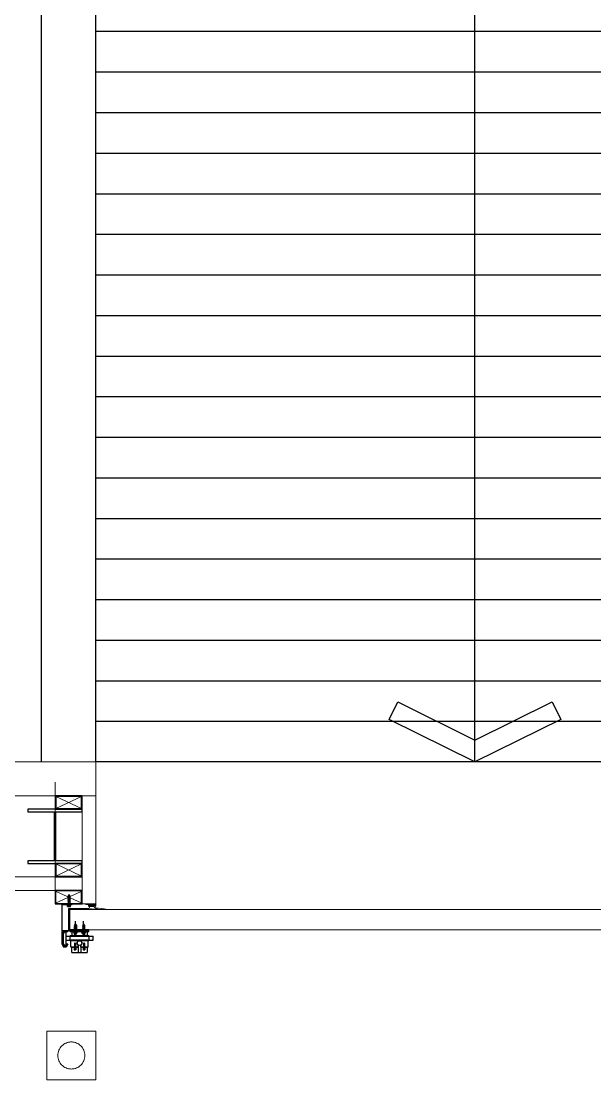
# Model space of a CAD drawing. Header units: millimetres. Extents: x 8456 to 190005487, y 619 to 455456909.
# Drawn here: x 203320 to 203646, y 158300 to 158902 of the extents above; entities that cross this region are included whole.
import ezdxf

# ---------------------------------------------------------------- set-up
doc = ezdxf.new("R2010")
doc.units = ezdxf.units.MM
doc.header["$LTSCALE"] = 400
doc.header["$MEASUREMENT"] = 0
for name, pattern in [('지하2층평면도$0$XR-평면도$0$CEN', [62, 60, -1, 0, -1]), ('지하2층평면도$0$XR-평면도$0$HID', [2, 1.1, -0.9]), ('지하2층평면도$0$XR-평면도$0$HIDDEN', [0.375, 0.25, -0.125])]:
    doc.linetypes.add(name, pattern=pattern)
doc.layers.get('0').update_dxf_attribs({"linetype": 'CONTINUOUS'})
for name, color, linetype in [('지하2층 평면도$0$CON', 2, 'CONTINUOUS'), ('지하2층 평면도$0$HATCH', 8, 'CONTINUOUS'), ('지하2층 평면도$0$k-계단', 4, 'CONTINUOUS')]:
    doc.layers.add(name, color=color, linetype=linetype)
for name, color, linetype, lineweight in [('지하2층평면도$0$0DOOR', 4, 'CONTINUOUS', 25), ('지하2층평면도$0$0FURN1', 8, '지하2층평면도$0$XR-평면도$0$HID', 18), ('지하2층평면도$0$0LINE', 1, '지하2층평면도$0$XR-평면도$0$CEN', 15), ('지하2층평면도$0$0OPEN', 1, '지하2층평면도$0$XR-평면도$0$HID', 15), ('지하2층평면도$0$0PANL', 6, 'CONTINUOUS', 20), ('지하2층평면도$0$0STL', 3, 'CONTINUOUS', 25)]:
    doc.layers.add(name, color=color, linetype=linetype, lineweight=lineweight)

# ---------------------------------------------------------------- blocks, each defined once
blk = doc.blocks.new('지하2층평면도$0$XR-평면도$0$COLDSEAL')
at = {"layer": '지하2층평면도$0$0DOOR'}
for points in [[(33005170.6, -18005063.9, 0.197399), (33005171.5, -18005066), (33005176.6, -18005071.2, 0.18871), (33005178.6, -18005072.1), (33005184.8, -18005072.4), (33005184.8, -18005071), (33005179.3, -18005070.7, -0.18871), (33005177.3, -18005069.8), (33005176, -18005068.3, -0.615818), (33005177.6, -18005065.2), (33005181.4, -18005065.2), (33005181.4, -18005062.2), (33005176.6, -18005062.2), (33005170.6, -18005062.2)], [(33005188.6, -18005058), (33005172.6, -18005058), (33005172.6, -18005059.7), (33005177.3, -18005059.7), (33005177.3, -18005062.2), (33005184.6, -18005062.2), (33005184.6, -18005059.7), (33005188.6, -18005059.7)], [(33005211.7, -18005072.6), (33005179.3, -18005070.7, -0.18343), (33005177.4, -18005069.8, 0.18343), (33005179.3, -18005070.7), (33005184.8, -18005071), (33005184.8, -18005072.4), (33005211.6, -18005073.6, 0.984406), (33005211.7, -18005072.6, -0.000575)], [(33005181.4, -18005065.2), (33005181.4, -18005062.2), (33005184.6, -18005062.2), (33005190.6, -18005062.2), (33005193.2, -18005065.9, 0.221798), (33005198.3, -18005068.9), (33005226.1, -18005071.5, -0.890519), (33005226, -18005072.5, -0.090217), (33005225.9, -18005072.4), (33005197.9, -18005071.5, -0.221798), (33005190.4, -18005067.7), (33005188.8, -18005065.7, 0.266432), (33005188, -18005065.2)]]:
    blk.add_hatch(color=8, dxfattribs=at).paths.add_polyline_path(points)
h = blk.add_hatch(color=8, dxfattribs=at)
edge = h.paths.add_edge_path()
edge.add_line((33005235.4, -18005071.6), (33005235.3, -18005073.2))
edge.add_line((33005235.3, -18005073.2), (33005197.1, -18005068.9))
edge.add_arc((33005197.3, -18005067.9), 1, 226.9147, 263.5326, ccw=False)
edge.add_line((33005196.6, -18005068.7), (33005193.8, -18005066))
edge.add_arc((33005194.4, -18005065.3), 1, 190.8667, 226.9147, ccw=False)
edge.add_line((33005193.5, -18005065.5), (33005192.4, -18005059.8))
edge.add_arc((33005191.4, -18005060), 1, 10.8667, 49.2164)
edge.add_arc((33005193.3, -18005057.7), 2, 311.4859, 229.2164, ccw=False)
edge.add_line((33005194.7, -18005059.2), (33005194.9, -18005061.4))
edge.add_line((33005194.9, -18005061.4), (33005196, -18005064.8))
edge.add_arc((33005197, -18005064.5), 1, 197.7167, 223.7852)
edge.add_line((33005196.2, -18005065.2), (33005198, -18005067))
edge.add_arc((33005198.7, -18005066.3), 1, 223.7852, 263.3102)
edge.add_line((33005198.6, -18005067.3), (33005235.4, -18005071.6))
at = {"layer": '지하2층평면도$0$0DOOR', "color": 8}
for p, q in [((33005160.4, -18005054.1), (33005196.9, -18005054.1)), ((33005160.4, -18005054.1), (33005160.4, -18005055.6)), ((33005170.4, -18005055.6), (33005160.4, -18005055.6)), ((33005170.4, -18005055.6), (33005170.4, -18005061.6)), ((33005176.9, -18005062.1), (33005170.9, -18005062.1)), ((33005189.9, -18005055.6), (33005171.9, -18005055.6)), ((33005171.9, -18005055.6), (33005171.9, -18005060.6)), ((33005176.9, -18005060.6), (33005171.9, -18005060.6)), ((33005174.9, -18005054.1), (33005196.9, -18005054.1)), ((33005176.9, -18005062.1), (33005176.9, -18005060.6)), ((33005184.9, -18005062.1), (33005184.9, -18005060.6)), ((33005189.9, -18005060.6), (33005184.9, -18005060.6)), ((33005191.8, -18005062.1), (33005184.9, -18005062.1)), ((33005189.9, -18005055.6), (33005189.9, -18005060.6)), ((33005189.9, -18005055.6), (33005189.9, -18005060.6)), ((33005191.8, -18005062.1), (33005191.8, -18005059.4)), ((33005194.9, -18005060.5), (33005194.9, -18005059.4)), ((33005194.9, -18005060.5), (33005194.9, -18005059.4)), ((33005195.3, -18005060.5), (33005194.9, -18005060.5)), ((33005195.3, -18005060.5), (33005194.9, -18005060.5)), ((33005195.3, -18005060.5), (33005195.3, -18005061.6)), ((33005196.9, -18005062.1), (33005195.8, -18005062.1)), ((33005196.9, -18005062.1), (33005196.9, -18005054.1))]:
    blk.add_line(p, q, dxfattribs=at)
for centre, radius, start, end in [((33005170.9, -18005061.6), 0.5, 180, 270), ((33005193.3, -18005057.7), 2.25, 313.5422, 226.4578), ((33005195.8, -18005061.6), 0.5, 180, 270), ((33005195.8, -18005061.6), 0.5, 180, 270)]:
    blk.add_arc(centre, radius, start, end, dxfattribs=at)
blk = doc.blocks.new('A$C2DB436D3')
at = {"layer": '지하2층 평면도$0$CON', "color": 8}
for p, q in [((16789.54, 21058.05, 2515.73), (16789.54, 23060.05, 2515.73)), ((16833.54, 21058.05, 2515.73), (16833.54, 23060.05, 2515.73))]:
    blk.add_line(p, q, dxfattribs=at)
at = {"layer": '지하2층 평면도$0$HATCH', "color": 8}
for p, q in [((16833.54, 21652.05, 2515.73), (17576.04, 21652.05, 2515.73)), ((16833.54, 21619.05, 2515.73), (17576.04, 21619.05, 2515.73)), ((16833.54, 21586.05, 2515.73), (17576.04, 21586.05, 2515.73)), ((16833.54, 21553.05, 2515.73), (17576.04, 21553.05, 2515.73)), ((16833.54, 21520.05, 2515.73), (17576.04, 21520.05, 2515.73)), ((16833.54, 21487.05, 2515.73), (17576.04, 21487.05, 2515.73)), ((16833.54, 21454.05, 2515.73), (17576.04, 21454.05, 2515.73)), ((16833.54, 21421.05, 2515.73), (17576.04, 21421.05, 2515.73)), ((16833.54, 21388.05, 2515.73), (17576.04, 21388.05, 2515.73)), ((16833.54, 21355.05, 2515.73), (17576.04, 21355.05, 2515.73)), ((16833.54, 21322.05, 2515.73), (17576.04, 21322.05, 2515.73)), ((16833.54, 21289.05, 2515.73), (17576.04, 21289.05, 2515.73)), ((16833.54, 21256.05, 2515.73), (17576.04, 21256.05, 2515.73)), ((16833.54, 21223.05, 2515.73), (17576.04, 21223.05, 2515.73)), ((16833.54, 21190.05, 2515.73), (17576.04, 21190.05, 2515.73)), ((16833.54, 21157.05, 2515.73), (17576.04, 21157.05, 2515.73)), ((16833.54, 21124.05, 2515.73), (17576.04, 21124.05, 2515.73)), ((16833.54, 21091.05, 2515.73), (17576.04, 21091.05, 2515.73)), ((17449.54, 21058.05, 2515.73), (16833.54, 21058.05, 2515.73))]:
    blk.add_line(p, q, dxfattribs=at)
at = {"layer": '지하2층 평면도$0$k-계단', "color": 8}
for p, q in [((17141.54, 21058.05, 2515.73), (17141.54, 23038.05, 2515.73)), ((17071.87, 21092.56, 2515.73), (17078.91, 21106.76, 2515.73)), ((17078.91, 21106.76, 2515.73), (17141.54, 21075.73, 2515.73)), ((17141.54, 21075.73, 2515.73), (17204.17, 21106.76, 2515.73)), ((17204.17, 21106.76, 2515.73), (17211.2, 21092.56, 2515.73)), ((17141.54, 21058.05, 2515.73), (17071.87, 21092.56, 2515.73)), ((17211.2, 21092.56, 2515.73), (17141.54, 21058.05, 2515.73))]:
    blk.add_line(p, q, dxfattribs=at)
at = {"layer": '지하2층평면도$0$0DOOR', "color": 8}
for p, q in [((16810.96, 20948.31, 2515.73), (16812.78, 20947.56, 2515.73)), ((16810.96, 20948.31, 2515.73), (16812.78, 20947.56, 2515.73)), ((16810.96, 20947.91, 2515.73), (16812.78, 20947.16, 2515.73)), ((16810.96, 20947.91, 2515.73), (16812.78, 20947.16, 2515.73)), ((16810.96, 20947.5, 2515.73), (16812.78, 20946.75, 2515.73)), ((16810.96, 20947.5, 2515.73), (16812.78, 20946.75, 2515.73)), ((16810.96, 20947.1, 2515.73), (16812.78, 20946.35, 2515.73)), ((16810.96, 20947.1, 2515.73), (16812.78, 20946.35, 2515.73)), ((16810.96, 20946.7, 2515.73), (16812.78, 20945.95, 2515.73)), ((16810.96, 20946.7, 2515.73), (16812.78, 20945.95, 2515.73)), ((16810.96, 20946.29, 2515.73), (16812.78, 20945.54, 2515.73)), ((16810.96, 20946.29, 2515.73), (16812.78, 20945.54, 2515.73)), ((16810.96, 20945.89, 2515.73), (16812.78, 20945.14, 2515.73)), ((16810.96, 20945.89, 2515.73), (16812.78, 20945.14, 2515.73)), ((16810.96, 20945.49, 2515.73), (16812.78, 20944.74, 2515.73)), ((16810.96, 20945.49, 2515.73), (16812.78, 20944.74, 2515.73)), ((16810.96, 20945.08, 2515.73), (16812.78, 20944.33, 2515.73)), ((16810.96, 20945.08, 2515.73), (16812.78, 20944.33, 2515.73)), ((16810.96, 20944.68, 2515.73), (16812.26, 20944.15, 2515.73)), ((16811.18, 20949.07, 2515.73), (16811.18, 20948.31, 2515.73)), ((16811.18, 20948.13, 2515.73), (16811.18, 20947.91, 2515.73)), ((16811.18, 20947.73, 2515.73), (16811.18, 20947.5, 2515.73)), ((16811.18, 20947.33, 2515.73), (16811.18, 20947.1, 2515.73)), ((16811.18, 20946.92, 2515.73), (16811.18, 20946.7, 2515.73)), ((16811.18, 20946.52, 2515.73), (16811.18, 20946.29, 2515.73)), ((16811.18, 20946.12, 2515.73), (16811.18, 20945.89, 2515.73)), ((16811.18, 20945.71, 2515.73), (16811.18, 20945.49, 2515.73)), ((16811.18, 20945.31, 2515.73), (16811.18, 20945.08, 2515.73)), ((16811.18, 20944.91, 2515.73), (16811.18, 20944.68, 2515.73)), ((16811.18, 20944.5, 2515.73), (16811.18, 20942.55, 2515.73)), ((16812.12, 20948.23, 2515.73), (16812.78, 20947.96, 2515.73)), ((16812.12, 20948.23, 2515.73), (16812.78, 20947.96, 2515.73)), ((16812.56, 20949.07, 2515.73), (16812.56, 20948.14, 2515.73)), ((16812.56, 20947.96, 2515.73), (16812.56, 20947.74, 2515.73)), ((16812.56, 20947.56, 2515.73), (16812.56, 20947.33, 2515.73)), ((16812.56, 20947.16, 2515.73), (16812.56, 20946.93, 2515.73)), ((16812.56, 20946.75, 2515.73), (16812.56, 20946.53, 2515.73)), ((16812.56, 20946.35, 2515.73), (16812.56, 20946.12, 2515.73)), ((16812.56, 20945.95, 2515.73), (16812.56, 20945.72, 2515.73)), ((16812.56, 20945.54, 2515.73), (16812.56, 20945.32, 2515.73)), ((16812.56, 20945.14, 2515.73), (16812.56, 20944.91, 2515.73)), ((16812.56, 20944.74, 2515.73), (16812.56, 20944.51, 2515.73)), ((16812.56, 20944.33, 2515.73), (16812.56, 20942.55, 2515.73)), ((16810.71, 20941.36, 2515.73), (16813.02, 20941.36, 2515.73)), ((16810.71, 20940.55, 2515.73), (16810.71, 20941.36, 2515.73)), ((16810.97, 20940.44, 2515.73), (16812.76, 20940.44, 2515.73)), ((16811.27, 20940.55, 2515.73), (16811.27, 20941.36, 2515.73)), ((16812.47, 20940.55, 2515.73), (16812.47, 20941.36, 2515.73)), ((16812.55, 20921.43, 2515.73), (16812.55, 20938.15, 2515.73)), ((16813.02, 20940.55, 2515.73), (16813.02, 20941.36, 2515.73)), ((16816.45, 20925.14, 2515.73), (16816.45, 20924.21, 2515.73)), ((16817.14, 20917.36, 2515.73), (16817.14, 20928.44, 2515.73)), ((16817.83, 20925.14, 2515.73), (16817.83, 20924.38, 2515.73)), ((16823.05, 20925.14, 2515.73), (16823.05, 20924.21, 2515.73)), ((16823.74, 20917.36, 2515.73), (16823.74, 20928.44, 2515.73)), ((16824.43, 20925.14, 2515.73), (16824.43, 20924.38, 2515.73)), ((16807.49, 20909.73, 2515.73), (16807.49, 20918.9, 2515.73)), ((16809.69, 20909.73, 2515.73), (16809.69, 20918.9, 2515.73)), ((16809.69, 20916.48, 2515.73), (16812.67, 20916.48, 2515.73)), ((16812.69, 20920.73, 2515.73), (16828.09, 20920.73, 2515.73)), ((16812.69, 20920.22, 2515.73), (16812.69, 20920.73, 2515.73)), ((16812.69, 20920.22, 2515.73), (16828.09, 20920.22, 2515.73)), ((16812.69, 20916.92, 2515.73), (16828.09, 20916.92, 2515.73)), ((16814.07, 20920.22, 2515.73), (16814.07, 20916.92, 2515.73)), ((16815.98, 20918.57, 2515.73), (16815.98, 20919.39, 2515.73)), ((16818.29, 20919.39, 2515.73), (16815.98, 20919.39, 2515.73)), ((16818.05, 20924.38, 2515.73), (16816.23, 20923.63, 2515.73)), ((16818.05, 20924.38, 2515.73), (16816.23, 20923.63, 2515.73)), ((16816.89, 20924.3, 2515.73), (16816.23, 20924.03, 2515.73)), ((16816.89, 20924.3, 2515.73), (16816.23, 20924.03, 2515.73)), ((16818.05, 20923.98, 2515.73), (16816.23, 20923.22, 2515.73)), ((16818.05, 20923.98, 2515.73), (16816.23, 20923.22, 2515.73)), ((16818.05, 20923.57, 2515.73), (16816.23, 20922.82, 2515.73)), ((16818.05, 20923.57, 2515.73), (16816.23, 20922.82, 2515.73)), ((16818.05, 20923.17, 2515.73), (16816.23, 20922.42, 2515.73)), ((16818.05, 20923.17, 2515.73), (16816.23, 20922.42, 2515.73)), ((16818.05, 20922.77, 2515.73), (16816.23, 20922.01, 2515.73)), ((16818.05, 20922.77, 2515.73), (16816.23, 20922.01, 2515.73)), ((16818.05, 20922.36, 2515.73), (16816.23, 20921.61, 2515.73)), ((16818.05, 20922.36, 2515.73), (16816.23, 20921.61, 2515.73)), ((16818.05, 20921.96, 2515.73), (16816.23, 20921.21, 2515.73)), ((16818.05, 20921.96, 2515.73), (16816.23, 20921.21, 2515.73)), ((16818.05, 20921.56, 2515.73), (16816.23, 20920.8, 2515.73)), ((16818.05, 20921.56, 2515.73), (16816.23, 20920.8, 2515.73)), ((16818.05, 20921.15, 2515.73), (16816.23, 20920.4, 2515.73)), ((16818.05, 20921.15, 2515.73), (16816.23, 20920.4, 2515.73)), ((16818.03, 20918.46, 2515.73), (16816.24, 20918.46, 2515.73)), ((16816.45, 20924.03, 2515.73), (16816.45, 20923.8, 2515.73)), ((16816.45, 20923.63, 2515.73), (16816.45, 20923.4, 2515.73)), ((16816.45, 20923.22, 2515.73), (16816.45, 20923, 2515.73)), ((16816.45, 20922.82, 2515.73), (16816.45, 20922.59, 2515.73)), ((16816.45, 20922.42, 2515.73), (16816.45, 20922.19, 2515.73)), ((16816.45, 20922.01, 2515.73), (16816.45, 20921.79, 2515.73)), ((16816.45, 20921.61, 2515.73), (16816.45, 20921.39, 2515.73)), ((16816.45, 20921.21, 2515.73), (16816.45, 20920.98, 2515.73)), ((16816.45, 20920.8, 2515.73), (16816.45, 20920.58, 2515.73)), ((16816.45, 20920.4, 2515.73), (16816.45, 20920.22, 2515.73)), ((16816.54, 20918.57, 2515.73), (16816.54, 20919.39, 2515.73)), ((16818.05, 20920.75, 2515.73), (16816.75, 20920.22, 2515.73)), ((16817.74, 20918.57, 2515.73), (16817.74, 20919.39, 2515.73)), ((16817.83, 20924.2, 2515.73), (16817.83, 20923.98, 2515.73)), ((16817.83, 20923.8, 2515.73), (16817.83, 20923.57, 2515.73)), ((16817.83, 20923.4, 2515.73), (16817.83, 20923.17, 2515.73)), ((16817.83, 20922.99, 2515.73), (16817.83, 20922.77, 2515.73)), ((16817.83, 20922.59, 2515.73), (16817.83, 20922.36, 2515.73)), ((16817.83, 20922.19, 2515.73), (16817.83, 20921.96, 2515.73)), ((16817.83, 20921.78, 2515.73), (16817.83, 20921.56, 2515.73)), ((16817.83, 20921.38, 2515.73), (16817.83, 20921.15, 2515.73)), ((16817.83, 20920.98, 2515.73), (16817.83, 20920.75, 2515.73)), ((16817.83, 20920.57, 2515.73), (16817.83, 20920.22, 2515.73)), ((16818.29, 20918.57, 2515.73), (16818.29, 20919.39, 2515.73)), ((16822.58, 20918.57, 2515.73), (16822.58, 20919.39, 2515.73)), ((16824.89, 20919.39, 2515.73), (16822.58, 20919.39, 2515.73)), ((16824.65, 20924.38, 2515.73), (16822.83, 20923.63, 2515.73)), ((16824.65, 20924.38, 2515.73), (16822.83, 20923.63, 2515.73)), ((16823.49, 20924.3, 2515.73), (16822.83, 20924.03, 2515.73)), ((16823.49, 20924.3, 2515.73), (16822.83, 20924.03, 2515.73)), ((16824.65, 20923.98, 2515.73), (16822.83, 20923.22, 2515.73)), ((16824.65, 20923.98, 2515.73), (16822.83, 20923.22, 2515.73)), ((16824.65, 20923.57, 2515.73), (16822.83, 20922.82, 2515.73)), ((16824.65, 20923.57, 2515.73), (16822.83, 20922.82, 2515.73)), ((16824.65, 20923.17, 2515.73), (16822.83, 20922.42, 2515.73)), ((16824.65, 20923.17, 2515.73), (16822.83, 20922.42, 2515.73)), ((16824.65, 20922.77, 2515.73), (16822.83, 20922.01, 2515.73)), ((16824.65, 20922.77, 2515.73), (16822.83, 20922.01, 2515.73)), ((16824.65, 20922.36, 2515.73), (16822.83, 20921.61, 2515.73)), ((16824.65, 20922.36, 2515.73), (16822.83, 20921.61, 2515.73)), ((16824.65, 20921.96, 2515.73), (16822.83, 20921.21, 2515.73)), ((16824.65, 20921.96, 2515.73), (16822.83, 20921.21, 2515.73)), ((16824.65, 20921.56, 2515.73), (16822.83, 20920.8, 2515.73)), ((16824.65, 20921.56, 2515.73), (16822.83, 20920.8, 2515.73)), ((16824.65, 20921.15, 2515.73), (16822.83, 20920.4, 2515.73)), ((16824.65, 20921.15, 2515.73), (16822.83, 20920.4, 2515.73)), ((16824.63, 20918.46, 2515.73), (16822.84, 20918.46, 2515.73)), ((16823.05, 20924.03, 2515.73), (16823.05, 20923.8, 2515.73)), ((16823.05, 20923.63, 2515.73), (16823.05, 20923.4, 2515.73)), ((16823.05, 20923.22, 2515.73), (16823.05, 20923, 2515.73)), ((16823.05, 20922.82, 2515.73), (16823.05, 20922.59, 2515.73)), ((16823.05, 20922.42, 2515.73), (16823.05, 20922.19, 2515.73)), ((16823.05, 20922.01, 2515.73), (16823.05, 20921.79, 2515.73)), ((16823.05, 20921.61, 2515.73), (16823.05, 20921.39, 2515.73)), ((16823.05, 20921.21, 2515.73), (16823.05, 20920.98, 2515.73)), ((16823.05, 20920.8, 2515.73), (16823.05, 20920.58, 2515.73)), ((16823.05, 20920.4, 2515.73), (16823.05, 20920.22, 2515.73)), ((16823.14, 20918.57, 2515.73), (16823.14, 20919.39, 2515.73)), ((16824.65, 20920.75, 2515.73), (16823.35, 20920.22, 2515.73)), ((16824.34, 20918.57, 2515.73), (16824.34, 20919.39, 2515.73)), ((16824.43, 20924.2, 2515.73), (16824.43, 20923.98, 2515.73)), ((16824.43, 20923.8, 2515.73), (16824.43, 20923.57, 2515.73)), ((16824.43, 20923.4, 2515.73), (16824.43, 20923.17, 2515.73)), ((16824.43, 20922.99, 2515.73), (16824.43, 20922.77, 2515.73)), ((16824.43, 20922.59, 2515.73), (16824.43, 20922.36, 2515.73)), ((16824.43, 20922.19, 2515.73), (16824.43, 20921.96, 2515.73)), ((16824.43, 20921.78, 2515.73), (16824.43, 20921.56, 2515.73)), ((16824.43, 20921.38, 2515.73), (16824.43, 20921.15, 2515.73)), ((16824.43, 20920.98, 2515.73), (16824.43, 20920.75, 2515.73)), ((16824.43, 20920.57, 2515.73), (16824.43, 20920.22, 2515.73)), ((16824.89, 20918.57, 2515.73), (16824.89, 20919.39, 2515.73)), ((16826.72, 20920.22, 2515.73), (16826.72, 20916.92, 2515.73)), ((16828.09, 20920.22, 2515.73), (16828.09, 20920.73, 2515.73)), ((16828.12, 20916.48, 2515.73), (16831.54, 20916.48, 2515.73)), ((16831.54, 20913.18, 2515.73), (16831.54, 20916.48, 2515.73)), ((16809.69, 20913.18, 2515.73), (16812.67, 20913.18, 2515.73)), ((16812.69, 20912.85, 2515.73), (16828.09, 20912.85, 2515.73)), ((16813.41, 20907.68, 2515.73), (16813.41, 20912.54, 2515.73)), ((16813.41, 20907.68, 2515.73), (16816.26, 20907.68, 2515.73)), ((16813.41, 20907.68, 2515.73), (16813.51, 20907.46, 2515.73)), ((16815.04, 20912.85, 2515.73), (16813.58, 20912.75, 2515.73)), ((16814.07, 20912.83, 2515.73), (16814.07, 20912.85, 2515.73)), ((16816.21, 20910.32, 2515.73), (16816.21, 20907.46, 2515.73)), ((16816.26, 20910.32, 2515.73), (16816.26, 20907.46, 2515.73)), ((16817.05, 20910.32, 2515.73), (16817.05, 20907.46, 2515.73)), ((16817.05, 20907.68, 2515.73), (16819.18, 20907.68, 2515.73)), ((16817.09, 20910.32, 2515.73), (16817.09, 20907.46, 2515.73)), ((16819.18, 20907.46, 2515.73), (16819.18, 20909.19, 2515.73)), ((16819.29, 20909.12, 2515.73), (16819.29, 20903.35, 2515.73)), ((16821.49, 20909.12, 2515.73), (16821.49, 20903.35, 2515.73)), ((16821.6, 20907.46, 2515.73), (16821.6, 20909.19, 2515.73)), ((16821.6, 20907.68, 2515.73), (16823.74, 20907.68, 2515.73)), ((16823.69, 20910.32, 2515.73), (16823.69, 20907.46, 2515.73)), ((16823.74, 20910.32, 2515.73), (16823.74, 20907.46, 2515.73)), ((16824.53, 20910.32, 2515.73), (16824.53, 20907.46, 2515.73)), ((16824.53, 20907.68, 2515.73), (16827.38, 20907.68, 2515.73)), ((16824.57, 20910.32, 2515.73), (16824.57, 20907.46, 2515.73)), ((16825.75, 20912.85, 2515.73), (16827.21, 20912.75, 2515.73)), ((16826.72, 20912.83, 2515.73), (16826.72, 20912.85, 2515.73)), ((16827.38, 20907.68, 2515.73), (16827.28, 20907.46, 2515.73)), ((16827.38, 20907.68, 2515.73), (16827.38, 20912.54, 2515.73)), ((16828.11, 20913.18, 2515.73), (16831.54, 20913.18, 2515.73)), ((16813.51, 20907.46, 2515.73), (16816.26, 20907.46, 2515.73)), ((16814.07, 20903.13, 2515.73), (16814.07, 20907.46, 2515.73)), ((16814.07, 20903.13, 2515.73), (16826.72, 20903.13, 2515.73)), ((16817.05, 20907.46, 2515.73), (16819.18, 20907.46, 2515.73)), ((16819.51, 20903.13, 2515.73), (16821.27, 20903.13, 2515.73)), ((16821.6, 20907.46, 2515.73), (16823.74, 20907.46, 2515.73)), ((16824.53, 20907.46, 2515.73), (16827.28, 20907.46, 2515.73)), ((16826.72, 20907.46, 2515.73), (16826.72, 20903.13, 2515.73))]:
    blk.add_line(p, q, dxfattribs=at)
at = {"layer": '지하2층평면도$0$0DOOR', "color": 8, "lineweight": 0}
for p, q in [((17470.53, 20938.15, 2515.73), (16812.55, 20938.15, 2515.73)), ((16812.55, 20921.43, 2515.73), (17470.53, 20921.43, 2515.73))]:
    blk.add_line(p, q, dxfattribs=at)
at = {"layer": '지하2층평면도$0$0DOOR', "color": 8, "linetype": '지하2층평면도$0$XR-평면도$0$HIDDEN'}
for p, q in [((16812.67, 20916.48, 2515.73), (16828.09, 20916.48, 2515.73)), ((16812.67, 20913.18, 2515.73), (16828.11, 20913.18, 2515.73))]:
    blk.add_line(p, q, dxfattribs=at)
at = {"layer": '지하2층평면도$0$0DOOR', "color": 8, "linetype": '지하2층평면도$0$XR-평면도$0$HID'}
for p, q in [((16812.69, 20916.48, 2515.73), (16828.12, 20916.48, 2515.73)), ((16817.31, 20917.58, 2515.73), (16815.99, 20917.58, 2515.73)), ((16815.99, 20917.58, 2515.73), (16815.99, 20916.92, 2515.73)), ((16817.26, 20917.53, 2515.73), (16816.05, 20917.53, 2515.73)), ((16816.05, 20917.53, 2515.73), (16816.05, 20916.92, 2515.73)), ((16817.26, 20917.53, 2515.73), (16817.26, 20916.92, 2515.73)), ((16817.31, 20917.58, 2515.73), (16817.31, 20916.92, 2515.73)), ((16824.79, 20917.58, 2515.73), (16823.47, 20917.58, 2515.73)), ((16823.47, 20917.58, 2515.73), (16823.47, 20916.92, 2515.73)), ((16824.74, 20917.53, 2515.73), (16823.53, 20917.53, 2515.73)), ((16823.53, 20917.53, 2515.73), (16823.53, 20916.92, 2515.73)), ((16824.74, 20917.53, 2515.73), (16824.74, 20916.92, 2515.73)), ((16824.79, 20917.58, 2515.73), (16824.79, 20916.92, 2515.73)), ((16812.69, 20913.29, 2515.73), (16828.12, 20913.29, 2515.73)), ((16815.99, 20907.46, 2515.73), (16815.99, 20905.33, 2515.73)), ((16817.31, 20905.33, 2515.73), (16815.99, 20905.33, 2515.73)), ((16816.05, 20907.46, 2515.73), (16816.05, 20905.38, 2515.73)), ((16816.05, 20905.38, 2515.73), (16817.26, 20905.38, 2515.73)), ((16817.26, 20907.46, 2515.73), (16817.26, 20905.38, 2515.73)), ((16817.31, 20907.46, 2515.73), (16817.31, 20905.33, 2515.73)), ((16823.47, 20907.46, 2515.73), (16823.47, 20905.33, 2515.73)), ((16824.79, 20905.33, 2515.73), (16823.47, 20905.33, 2515.73)), ((16823.53, 20907.46, 2515.73), (16823.53, 20905.38, 2515.73)), ((16823.53, 20905.38, 2515.73), (16824.74, 20905.38, 2515.73)), ((16824.74, 20907.46, 2515.73), (16824.74, 20905.38, 2515.73)), ((16824.79, 20907.46, 2515.73), (16824.79, 20905.33, 2515.73))]:
    blk.add_line(p, q, dxfattribs=at)
at = {"layer": '지하2층평면도$0$0DOOR', "color": 8, "elevation": 2515.73}
for points in [[(16813.85, 20942.02), (16809.89, 20942.02), (16809.89, 20942.2), (16813.85, 20942.2)], [(16812.78, 20947.56), (16812.56, 20947.74), (16811.18, 20948.31), (16810.96, 20948.31), (16811.18, 20948.13), (16812.56, 20947.56)], [(16812.78, 20947.16), (16812.56, 20947.33), (16811.18, 20947.91), (16810.96, 20947.91), (16811.18, 20947.73), (16812.56, 20947.16)], [(16812.78, 20946.75), (16812.56, 20946.93), (16811.18, 20947.5), (16810.96, 20947.5), (16811.18, 20947.33), (16812.56, 20946.75)], [(16812.78, 20946.35), (16812.56, 20946.53), (16811.18, 20947.1), (16810.96, 20947.1), (16811.18, 20946.92), (16812.56, 20946.35)], [(16812.78, 20945.95), (16812.56, 20946.12), (16811.18, 20946.7), (16810.96, 20946.7), (16811.18, 20946.52), (16812.56, 20945.95)], [(16812.78, 20945.54), (16812.56, 20945.72), (16811.18, 20946.29), (16810.96, 20946.29), (16811.18, 20946.12), (16812.56, 20945.54)], [(16812.78, 20945.14), (16812.56, 20945.32), (16811.18, 20945.89), (16810.96, 20945.89), (16811.18, 20945.71), (16812.56, 20945.14)], [(16812.78, 20944.74), (16812.56, 20944.91), (16811.18, 20945.49), (16810.96, 20945.49), (16811.18, 20945.31), (16812.56, 20944.74)], [(16812.78, 20944.33), (16812.56, 20944.51), (16811.18, 20945.08), (16810.96, 20945.08), (16811.18, 20944.91), (16812.56, 20944.33)], [(16812.78, 20947.96), (16812.56, 20948.14), (16812.34, 20948.23), (16812.12, 20948.23), (16812.34, 20948.06), (16812.56, 20947.96)], [(16812.82, 20941.36), (16810.92, 20941.36), (16809.89, 20942.02), (16813.85, 20942.02)], [(16815.16, 20920.05), (16819.12, 20920.05), (16819.12, 20920.22), (16815.16, 20920.22)], [(16816.19, 20919.39), (16818.08, 20919.39), (16819.12, 20920.05), (16815.16, 20920.05)], [(16816.23, 20923.63), (16816.45, 20923.8), (16817.83, 20924.38), (16818.05, 20924.38), (16817.83, 20924.2), (16816.45, 20923.63)], [(16816.23, 20924.03), (16816.45, 20924.21), (16816.67, 20924.3), (16816.89, 20924.3), (16816.67, 20924.13), (16816.45, 20924.03)], [(16816.23, 20923.22), (16816.45, 20923.4), (16817.83, 20923.98), (16818.05, 20923.98), (16817.83, 20923.8), (16816.45, 20923.22)], [(16816.23, 20922.82), (16816.45, 20923), (16817.83, 20923.57), (16818.05, 20923.57), (16817.83, 20923.4), (16816.45, 20922.82)], [(16816.23, 20922.42), (16816.45, 20922.59), (16817.83, 20923.17), (16818.05, 20923.17), (16817.83, 20922.99), (16816.45, 20922.42)], [(16816.23, 20922.01), (16816.45, 20922.19), (16817.83, 20922.77), (16818.05, 20922.77), (16817.83, 20922.59), (16816.45, 20922.01)], [(16816.23, 20921.61), (16816.45, 20921.79), (16817.83, 20922.36), (16818.05, 20922.36), (16817.83, 20922.19), (16816.45, 20921.61)], [(16816.23, 20921.21), (16816.45, 20921.39), (16817.83, 20921.96), (16818.05, 20921.96), (16817.83, 20921.78), (16816.45, 20921.21)], [(16816.23, 20920.8), (16816.45, 20920.98), (16817.83, 20921.56), (16818.05, 20921.56), (16817.83, 20921.38), (16816.45, 20920.8)], [(16816.23, 20920.4), (16816.45, 20920.58), (16817.83, 20921.15), (16818.05, 20921.15), (16817.83, 20920.98), (16816.45, 20920.4)], [(16821.76, 20920.05), (16825.72, 20920.05), (16825.72, 20920.22), (16821.76, 20920.22)], [(16822.79, 20919.39), (16824.68, 20919.39), (16825.72, 20920.05), (16821.76, 20920.05)], [(16822.83, 20923.63), (16823.05, 20923.8), (16824.43, 20924.38), (16824.65, 20924.38), (16824.43, 20924.2), (16823.05, 20923.63)], [(16822.83, 20924.03), (16823.05, 20924.21), (16823.27, 20924.3), (16823.49, 20924.3), (16823.27, 20924.13), (16823.05, 20924.03)], [(16822.83, 20923.22), (16823.05, 20923.4), (16824.43, 20923.98), (16824.65, 20923.98), (16824.43, 20923.8), (16823.05, 20923.22)], [(16822.83, 20922.82), (16823.05, 20923), (16824.43, 20923.57), (16824.65, 20923.57), (16824.43, 20923.4), (16823.05, 20922.82)], [(16822.83, 20922.42), (16823.05, 20922.59), (16824.43, 20923.17), (16824.65, 20923.17), (16824.43, 20922.99), (16823.05, 20922.42)], [(16822.83, 20922.01), (16823.05, 20922.19), (16824.43, 20922.77), (16824.65, 20922.77), (16824.43, 20922.59), (16823.05, 20922.01)], [(16822.83, 20921.61), (16823.05, 20921.79), (16824.43, 20922.36), (16824.65, 20922.36), (16824.43, 20922.19), (16823.05, 20921.61)], [(16822.83, 20921.21), (16823.05, 20921.39), (16824.43, 20921.96), (16824.65, 20921.96), (16824.43, 20921.78), (16823.05, 20921.21)], [(16822.83, 20920.8), (16823.05, 20920.98), (16824.43, 20921.56), (16824.65, 20921.56), (16824.43, 20921.38), (16823.05, 20920.8)], [(16822.83, 20920.4), (16823.05, 20920.58), (16824.43, 20921.15), (16824.65, 20921.15), (16824.43, 20920.98), (16823.05, 20920.4)]]:
    blk.add_lwpolyline(points, close=True, dxfattribs=at)
for points in [[(16811.18, 20948.4), (16810.96, 20948.31), (16811.18, 20948.49)], [(16811.18, 20948.4), (16810.96, 20948.31), (16811.18, 20948.49)], [(16811.18, 20948), (16810.96, 20947.91), (16811.18, 20948.08)], [(16811.18, 20948), (16810.96, 20947.91), (16811.18, 20948.08)], [(16811.18, 20947.59), (16810.96, 20947.5), (16811.18, 20947.68)], [(16811.18, 20947.59), (16810.96, 20947.5), (16811.18, 20947.68)], [(16811.18, 20947.19), (16810.96, 20947.1), (16811.18, 20947.28)], [(16811.18, 20947.19), (16810.96, 20947.1), (16811.18, 20947.28)], [(16811.18, 20946.79), (16810.96, 20946.7), (16811.18, 20946.87)], [(16811.18, 20946.79), (16810.96, 20946.7), (16811.18, 20946.87)], [(16811.18, 20946.38), (16810.96, 20946.29), (16811.18, 20946.47)], [(16811.18, 20946.38), (16810.96, 20946.29), (16811.18, 20946.47)], [(16811.18, 20945.98), (16810.96, 20945.89), (16811.18, 20946.07)], [(16811.18, 20945.98), (16810.96, 20945.89), (16811.18, 20946.07)], [(16811.18, 20945.58), (16810.96, 20945.49), (16811.18, 20945.66)], [(16811.18, 20945.58), (16810.96, 20945.49), (16811.18, 20945.66)], [(16811.18, 20945.17), (16810.96, 20945.08), (16811.18, 20945.26)], [(16811.18, 20945.17), (16810.96, 20945.08), (16811.18, 20945.26)], [(16811.18, 20944.77), (16810.96, 20944.68), (16811.18, 20944.86)], [(16812.45, 20944.15), (16811.18, 20944.68), (16810.96, 20944.68), (16811.18, 20944.5), (16812.02, 20944.15)], [(16811.18, 20948.63), (16812.12, 20948.23), (16812.56, 20948.49), (16812.03, 20949.04), (16811.87, 20950.13)], [(16812.56, 20949.07), (16811.87, 20950.13), (16811.18, 20949.07)], [(16812.56, 20947.87), (16812.78, 20947.96), (16812.56, 20947.79)], [(16812.56, 20947.47), (16812.78, 20947.56), (16812.56, 20947.38)], [(16812.56, 20947.07), (16812.78, 20947.16), (16812.56, 20946.98)], [(16812.56, 20946.66), (16812.78, 20946.75), (16812.56, 20946.58)], [(16812.56, 20946.26), (16812.78, 20946.35), (16812.56, 20946.17)], [(16812.56, 20945.86), (16812.78, 20945.95), (16812.56, 20945.77)], [(16812.56, 20945.45), (16812.78, 20945.54), (16812.56, 20945.37)], [(16812.56, 20945.05), (16812.78, 20945.14), (16812.56, 20944.96)], [(16812.56, 20944.65), (16812.78, 20944.74), (16812.56, 20944.56)], [(16812.56, 20944.24), (16812.78, 20944.33), (16812.56, 20944.16)], [(16816.45, 20925.14), (16817.14, 20926.2), (16817.83, 20925.14)], [(16817.83, 20924.69), (16816.89, 20924.3), (16816.45, 20924.56), (16816.98, 20925.11), (16817.14, 20926.2)], [(16823.05, 20925.14), (16823.74, 20926.2), (16824.43, 20925.14)], [(16824.43, 20924.69), (16823.49, 20924.3), (16823.05, 20924.56), (16823.58, 20925.11), (16823.74, 20926.2)], [(16816.45, 20923.94), (16816.23, 20924.03), (16816.45, 20923.85)], [(16816.45, 20923.54), (16816.23, 20923.63), (16816.45, 20923.45)], [(16816.45, 20923.14), (16816.23, 20923.22), (16816.45, 20923.05)], [(16816.45, 20922.73), (16816.23, 20922.82), (16816.45, 20922.64)], [(16816.45, 20922.33), (16816.23, 20922.42), (16816.45, 20922.24)], [(16816.45, 20921.93), (16816.23, 20922.01), (16816.45, 20921.84)], [(16816.45, 20921.52), (16816.23, 20921.61), (16816.45, 20921.43)], [(16816.45, 20921.12), (16816.23, 20921.21), (16816.45, 20921.03)], [(16816.45, 20920.72), (16816.23, 20920.8), (16816.45, 20920.63)], [(16816.45, 20920.31), (16816.23, 20920.4), (16816.45, 20920.22)], [(16816.56, 20920.22), (16817.83, 20920.75), (16818.05, 20920.75), (16817.83, 20920.57), (16816.98, 20920.22)], [(16817.83, 20924.47), (16818.05, 20924.38), (16817.83, 20924.56)], [(16817.83, 20924.47), (16818.05, 20924.38), (16817.83, 20924.56)], [(16817.83, 20924.06), (16818.05, 20923.98), (16817.83, 20924.15)], [(16817.83, 20924.06), (16818.05, 20923.98), (16817.83, 20924.15)], [(16817.83, 20923.66), (16818.05, 20923.57), (16817.83, 20923.75)], [(16817.83, 20923.66), (16818.05, 20923.57), (16817.83, 20923.75)], [(16817.83, 20923.26), (16818.05, 20923.17), (16817.83, 20923.35)], [(16817.83, 20923.26), (16818.05, 20923.17), (16817.83, 20923.35)], [(16817.83, 20922.85), (16818.05, 20922.77), (16817.83, 20922.94)], [(16817.83, 20922.85), (16818.05, 20922.77), (16817.83, 20922.94)], [(16817.83, 20922.45), (16818.05, 20922.36), (16817.83, 20922.54)], [(16817.83, 20922.45), (16818.05, 20922.36), (16817.83, 20922.54)], [(16817.83, 20922.05), (16818.05, 20921.96), (16817.83, 20922.14)], [(16817.83, 20922.05), (16818.05, 20921.96), (16817.83, 20922.14)], [(16817.83, 20921.65), (16818.05, 20921.56), (16817.83, 20921.73)], [(16817.83, 20921.65), (16818.05, 20921.56), (16817.83, 20921.73)], [(16817.83, 20921.24), (16818.05, 20921.15), (16817.83, 20921.33)], [(16817.83, 20921.24), (16818.05, 20921.15), (16817.83, 20921.33)], [(16817.83, 20920.84), (16818.05, 20920.75), (16817.83, 20920.93)], [(16823.05, 20923.94), (16822.83, 20924.03), (16823.05, 20923.85)], [(16823.05, 20923.54), (16822.83, 20923.63), (16823.05, 20923.45)], [(16823.05, 20923.14), (16822.83, 20923.22), (16823.05, 20923.05)], [(16823.05, 20922.73), (16822.83, 20922.82), (16823.05, 20922.64)], [(16823.05, 20922.33), (16822.83, 20922.42), (16823.05, 20922.24)], [(16823.05, 20921.93), (16822.83, 20922.01), (16823.05, 20921.84)], [(16823.05, 20921.52), (16822.83, 20921.61), (16823.05, 20921.43)], [(16823.05, 20921.12), (16822.83, 20921.21), (16823.05, 20921.03)], [(16823.05, 20920.72), (16822.83, 20920.8), (16823.05, 20920.63)], [(16823.05, 20920.31), (16822.83, 20920.4), (16823.05, 20920.22)], [(16823.16, 20920.22), (16824.43, 20920.75), (16824.65, 20920.75), (16824.43, 20920.57), (16823.58, 20920.22)], [(16824.43, 20924.47), (16824.65, 20924.38), (16824.43, 20924.56)], [(16824.43, 20924.47), (16824.65, 20924.38), (16824.43, 20924.56)], [(16824.43, 20924.06), (16824.65, 20923.98), (16824.43, 20924.15)], [(16824.43, 20924.06), (16824.65, 20923.98), (16824.43, 20924.15)], [(16824.43, 20923.66), (16824.65, 20923.57), (16824.43, 20923.75)], [(16824.43, 20923.66), (16824.65, 20923.57), (16824.43, 20923.75)], [(16824.43, 20923.26), (16824.65, 20923.17), (16824.43, 20923.35)], [(16824.43, 20923.26), (16824.65, 20923.17), (16824.43, 20923.35)], [(16824.43, 20922.85), (16824.65, 20922.77), (16824.43, 20922.94)], [(16824.43, 20922.85), (16824.65, 20922.77), (16824.43, 20922.94)], [(16824.43, 20922.45), (16824.65, 20922.36), (16824.43, 20922.54)], [(16824.43, 20922.45), (16824.65, 20922.36), (16824.43, 20922.54)], [(16824.43, 20922.05), (16824.65, 20921.96), (16824.43, 20922.14)], [(16824.43, 20922.05), (16824.65, 20921.96), (16824.43, 20922.14)], [(16824.43, 20921.65), (16824.65, 20921.56), (16824.43, 20921.73)], [(16824.43, 20921.65), (16824.65, 20921.56), (16824.43, 20921.73)], [(16824.43, 20921.24), (16824.65, 20921.15), (16824.43, 20921.33)], [(16824.43, 20921.24), (16824.65, 20921.15), (16824.43, 20921.33)], [(16824.43, 20920.84), (16824.65, 20920.75), (16824.43, 20920.93)]]:
    blk.add_lwpolyline(points, dxfattribs=at)
at = {"layer": '지하2층평면도$0$0DOOR', "color": 8}
for radius in [1.98, 1.87]:
    blk.add_circle((16820.39, 20910.76, 2515.73), radius, dxfattribs=at)
for centre, radius, start, end in [((16810.99, 20940.85, 2515.73), 0.409, 226.9662, 313.0338), ((16811.87, 20942.12, 2515.73), 1.67, 249.11949, 290.88051), ((16812.75, 20940.85, 2515.73), 0.409, 226.9662, 313.0338), ((16808.59, 20918.9, 2515.73), 1.1, 0, 180), ((16842.27, 20914.89, 2515.73), 29.64, 176.0638, 183.9362), ((16816.26, 20918.87, 2515.73), 0.409, 226.9662, 313.0338), ((16817.14, 20920.14, 2515.73), 1.67, 249.11949, 290.88051), ((16818.01, 20918.87, 2515.73), 0.409, 226.9662, 313.0338), ((16822.86, 20918.87, 2515.73), 0.409, 226.9662, 313.0338), ((16823.74, 20920.14, 2515.73), 1.67, 249.11949, 290.88051), ((16824.61, 20918.87, 2515.73), 0.409, 226.9662, 313.0338), ((16798.52, 20914.89, 2515.73), 29.64, 356.0638, 3.9362), ((16808.59, 20909.73, 2515.73), 1.1, 180, 0), ((16813.63, 20912.54, 2515.73), 0.22, 104.09693, 180), ((16816.65, 20910.32, 2515.73), 0.44, 90, 180), ((16816.65, 20910.32, 2515.73), 0.396, 90, 180), ((16816.65, 20910.32, 2515.73), 0.44, 0, 90), ((16816.65, 20910.32, 2515.73), 0.396, 0, 90), ((16824.13, 20910.32, 2515.73), 0.44, 90, 180), ((16824.13, 20910.32, 2515.73), 0.396, 90, 180), ((16824.13, 20910.32, 2515.73), 0.44, 0, 90), ((16824.13, 20910.32, 2515.73), 0.396, 0, 90), ((16827.16, 20912.54, 2515.73), 0.22, 0, 75.90307), ((16819.51, 20903.35, 2515.73), 0.22, 180, 270), ((16821.27, 20903.35, 2515.73), 0.22, 270, 0)]:
    blk.add_arc(centre, radius, start, end, dxfattribs=at)
at = {"layer": '지하2층평면도$0$0FURN1', "color": 8}
for p, q in [((16833.54, 20839.15, 2515.73), (16793.94, 20839.15, 2515.73)), ((16793.94, 20839.15, 2515.73), (16793.94, 20799.55, 2515.73)), ((16833.54, 20799.55, 2515.73), (16833.54, 20839.15, 2515.73)), ((16793.94, 20799.55, 2515.73), (16833.54, 20799.55, 2515.73))]:
    blk.add_line(p, q, dxfattribs=at)
blk.add_circle((16813.74, 20819.35, 2515.73), 11, dxfattribs=at)
at = {"layer": '지하2층평면도$0$0LINE', "color": 8}
blk.add_line((16800.54, 21041.55, 2515.73), (16800.54, 20953.55, 2515.73), dxfattribs=at)
at = {"layer": '지하2층평면도$0$0OPEN', "color": 8}
for p, q in [((16822.03, 21030.05, 2515.73), (16801.05, 21020.06, 2515.73)), ((16801.05, 21030.05, 2515.73), (16822.03, 21020.06, 2515.73)), ((16822.03, 20975.05, 2515.73), (16801.05, 20965.06, 2515.73)), ((16801.05, 20975.05, 2515.73), (16822.03, 20965.06, 2515.73)), ((16801.42, 20943.43, 2515.73), (16821.66, 20952.67, 2515.73)), ((16821.66, 20943.43, 2515.73), (16801.42, 20952.67, 2515.73))]:
    blk.add_line(p, q, dxfattribs=at)
at = {"layer": '지하2층평면도$0$0PANL', "color": 8}
for p, q in [((16833.54, 21058.05, 2515.73), (16613.54, 21058.05, 2515.73)), ((16833.54, 21030.55, 2515.73), (16833.54, 21058.05, 2515.73)), ((16613.54, 21030.55, 2515.73), (16833.54, 21030.55, 2515.73)), ((16822.54, 21030.55, 2515.73), (16833.54, 21030.55, 2515.73)), ((16822.54, 20942.55, 2515.73), (16822.54, 21030.55, 2515.73)), ((16833.54, 21030.55, 2515.73), (16833.54, 20942.55, 2515.73)), ((16701.54, 20964.55, 2515.73), (16822.54, 20964.55, 2515.73)), ((16822.54, 20964.55, 2515.73), (16822.54, 20953.55, 2515.73)), ((16822.54, 20953.55, 2515.73), (16701.54, 20953.55, 2515.73)), ((16833.54, 20942.55, 2515.73), (16822.54, 20942.55, 2515.73))]:
    blk.add_line(p, q, dxfattribs=at)
at = {"layer": '지하2층평면도$0$0STL', "color": 8}
for p, q in [((16822.54, 21019.55, 2515.73), (16778.54, 21019.55, 2515.73)), ((16778.54, 21019.55, 2515.73), (16778.54, 21017.57, 2515.73)), ((16822.54, 21017.57, 2515.73), (16822.54, 21019.55, 2515.73)), ((16778.54, 21017.57, 2515.73), (16799.88, 21017.57, 2515.73)), ((16799.88, 21017.57, 2515.73), (16799.88, 20977.53, 2515.73)), ((16801.2, 20977.53, 2515.73), (16801.2, 21017.57, 2515.73)), ((16801.2, 21017.57, 2515.73), (16822.54, 21017.57, 2515.73)), ((16799.88, 20977.53, 2515.73), (16778.54, 20977.53, 2515.73)), ((16778.54, 20977.53, 2515.73), (16778.54, 20975.55, 2515.73)), ((16822.54, 20977.53, 2515.73), (16801.2, 20977.53, 2515.73)), ((16822.54, 20975.55, 2515.73), (16822.54, 20977.53, 2515.73)), ((16778.54, 20975.55, 2515.73), (16822.54, 20975.55, 2515.73)), ((16806.04, 20942.55, 2515.73), (16806.04, 20909.73, 2515.73)), ((16806.39, 20909.73, 2515.73), (16806.39, 20942.2, 2515.73)), ((16806.39, 20942.2, 2515.73), (16814.51, 20942.2, 2515.73)), ((16814.51, 20942.2, 2515.73), (16814.51, 20942.55, 2515.73)), ((16811.63, 20920.73, 2515.73), (16811.63, 20938.86, 2515.73)), ((16811.63, 20938.86, 2515.73), (16828.09, 20938.86, 2515.73)), ((16812.33, 20921.43, 2515.73), (16812.33, 20938.15, 2515.73)), ((16828.09, 20938.15, 2515.73), (16812.33, 20938.15, 2515.73)), ((16828.09, 20938.86, 2515.73), (16828.09, 20938.15, 2515.73)), ((16810.79, 20920.73, 2515.73), (16806.39, 20920.73, 2515.73)), ((16810.79, 20920.02, 2515.73), (16807.1, 20920.02, 2515.73)), ((16807.1, 20909.89, 2515.73), (16807.1, 20920.02, 2515.73)), ((16810.79, 20920.02, 2515.73), (16810.79, 20920.73, 2515.73)), ((16811.63, 20920.73, 2515.73), (16828.09, 20920.73, 2515.73)), ((16828.09, 20921.43, 2515.73), (16812.33, 20921.43, 2515.73)), ((16828.09, 20920.73, 2515.73), (16828.09, 20921.43, 2515.73)), ((16806.39, 20909.73, 2515.73), (16806.04, 20909.73, 2515.73)), ((16806.39, 20909.73, 2515.73), (16807.49, 20907.53, 2515.73)), ((16807.1, 20909.89, 2515.73), (16807.93, 20908.23, 2515.73)), ((16809.26, 20908.23, 2515.73), (16807.93, 20908.23, 2515.73)), ((16810, 20909.73, 2515.73), (16809.26, 20908.23, 2515.73)), ((16810.79, 20909.73, 2515.73), (16809.69, 20907.53, 2515.73)), ((16810.79, 20909.73, 2515.73), (16810, 20909.73, 2515.73)), ((16809.69, 20907.53, 2515.73), (16807.49, 20907.53, 2515.73))]:
    blk.add_line(p, q, dxfattribs=at)
at = {"layer": '지하2층평면도$0$0STL', "color": 8, "elevation": 2515.73}
for points in [[(16822.54, 21019.55), (16822.54, 21030.55), (16800.54, 21030.55), (16800.54, 21019.55)], [(16822.03, 21020.06), (16822.03, 21030.05), (16801.05, 21030.05), (16801.05, 21020.06)], [(16822.54, 20964.55), (16822.54, 20975.55), (16800.54, 20975.55), (16800.54, 20964.55)], [(16822.03, 20965.06), (16822.03, 20975.05), (16801.05, 20975.05), (16801.05, 20965.06)], [(16822.54, 20942.55), (16822.54, 20953.55), (16800.54, 20953.55), (16800.54, 20942.55)]]:
    blk.add_lwpolyline(points, close=True, dxfattribs=at)
blk.add_lwpolyline([(16822.1, 20943.43), (16822.1, 20952.67, 0.414214), (16821.66, 20953.11), (16801.42, 20953.11, 0.414214), (16800.98, 20952.67), (16800.98, 20943.43, 0.414214), (16801.42, 20942.99), (16821.66, 20942.99, 0.414214)], format="xyb", close=True, dxfattribs=at)
at = {"layer": '지하2층평면도$0$0DOOR', "color": 252, "true_color": 0x939598, "xscale": 0.22, "yscale": 0.22, "zscale": 0.22}
blk.add_blockref('지하2층평면도$0$XR-평면도$0$COLDSEAL', (-7244309.77, 3982054.45, 2515.73), dxfattribs=at)

msp = doc.modelspace()

# ---------------------------------------------------------------- block references
at = {"xscale": 0.7, "yscale": 0.7, "zscale": 0.7}
msp.add_blockref('A$C2DB436D3', (191579.09, 143740.16, -160.09), dxfattribs=at)

doc.saveas('drawing.dxf')
